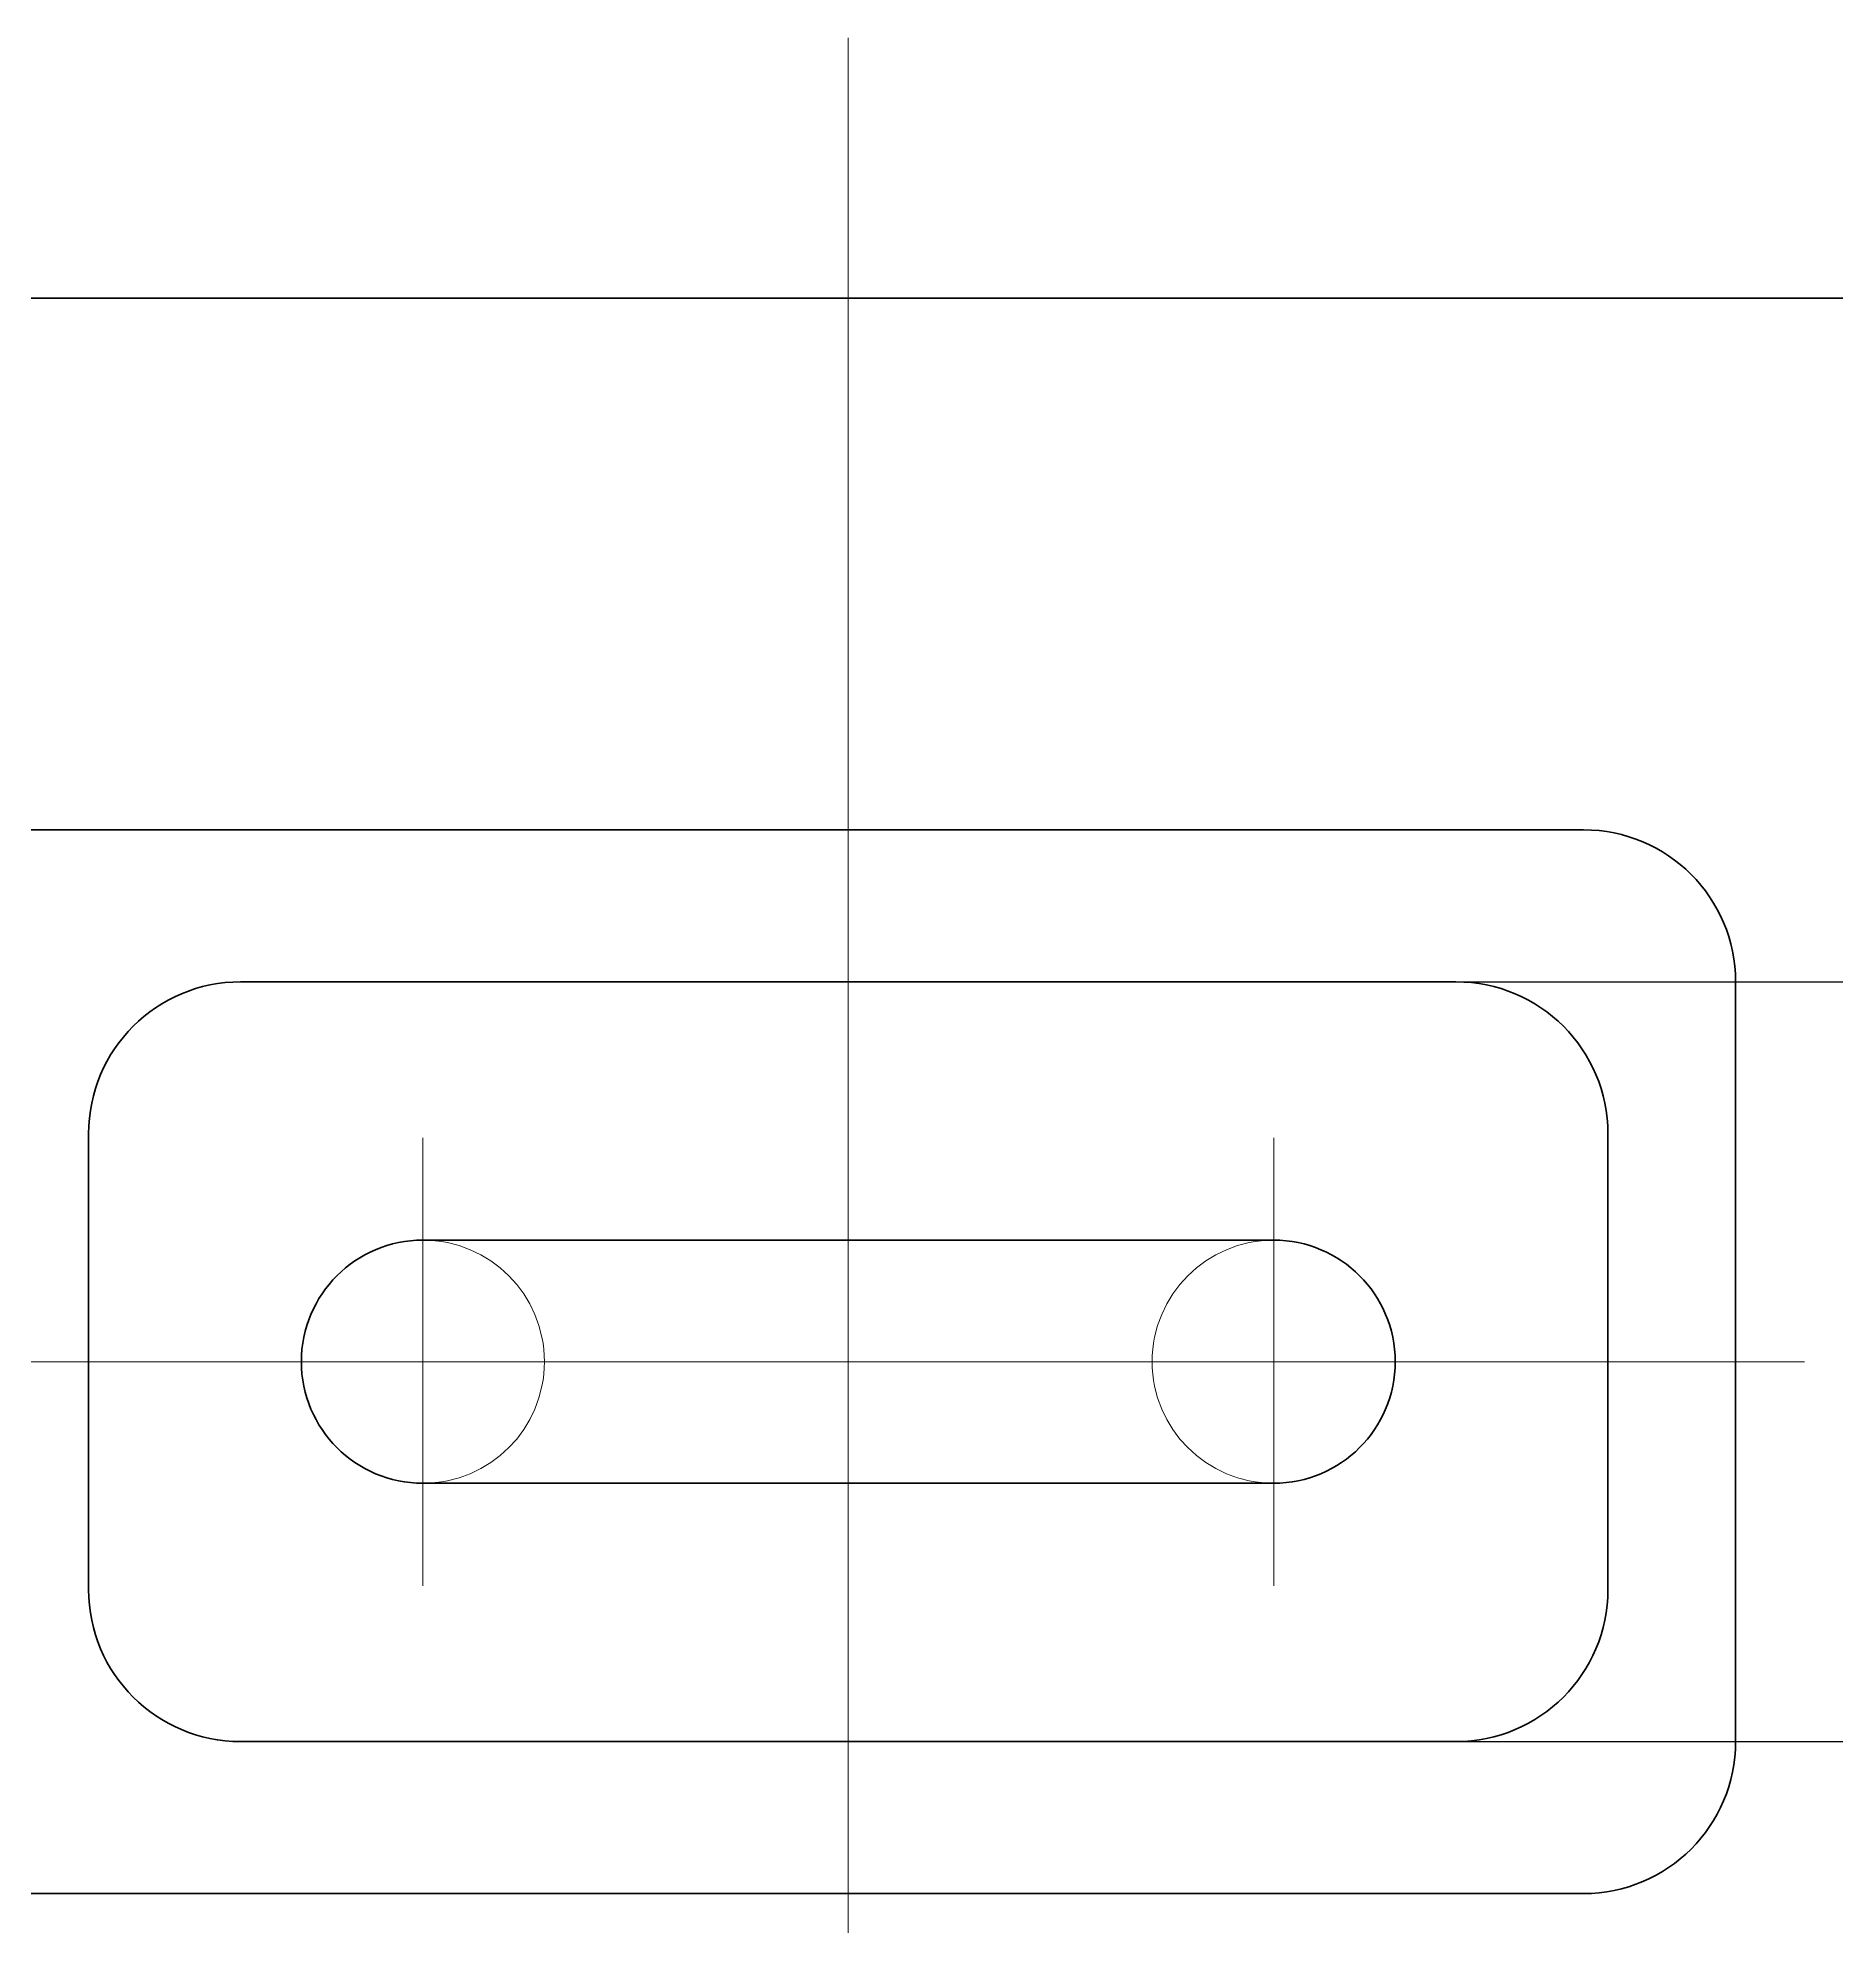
# Model space of a CAD drawing. Header units: millimetres. Extents: x 52110 to 400893, y -153728 to 31997.
# Drawn here: x 52236.6 to 52354.9, y -71947.4 to -71823.1 of the extents above; entities that cross this region are included whole.
import ezdxf

# ---------------------------------------------------------------- set-up
doc = ezdxf.new("R2010")
doc.units = ezdxf.units.MM
doc.header["$LTSCALE"] = 500
doc.linetypes.add('CENTER', pattern=[2, 1.25, -0.25, 0.25, -0.25])
doc.linetypes.add('DASHED2', pattern=[0.375, 0.25, -0.125])
for name, color, linetype, lineweight in [('BIAOZHU', 3, 'Continuous', 25), ('SHI', 7, 'Continuous', 40), ('XU', 6, 'DASHED2', 20), ('ZHONG', 1, 'CENTER', 20)]:
    doc.layers.add(name, color=color, linetype=linetype, lineweight=lineweight)
doc.dimstyles.get("Standard").update_dxf_attribs({"dimtxt": 0.18, "dimasz": 0.18, "dimexe": 0.18, "dimexo": 0.0625, "dimgap": 0.09, "dimtad": 0, "dimtih": 1, "dimtoh": 1, "dimdec": 4, "dimzin": 0, "dimdsep": 46, "dimtxsty": 'Standard', "dimcen": 0.09, "dimadec": 0, "dimazin": 0, "dimtfac": 1, "dimtdec": 4, "dimtofl": 0, "dimtmove": 0, "dimatfit": 3, "dimfxl": 0, "dimtolj": 1, "dimtzin": 0, "dimarcsym": 0})

# ---------------------------------------------------------------- blocks, each defined once
blk = doc.blocks.new('*D1066')
at = {"layer": 'BIAOZHU', "color": 0, "lineweight": -2}
for p, q in [((52329.98, -71885.22), (52388.52, -71885.22)), ((52388.34, -71885.4), (52388.34, -71910.04)), ((52388.34, -71935.04), (52388.34, -71910.4)), ((52329.98, -71935.22), (52388.52, -71935.22))]:
    blk.add_line(p, q, dxfattribs=at)
at = {"layer": 'BIAOZHU', "color": 0}
for points in [[(52388.31, -71885.4), (52388.37, -71885.4), (52388.34, -71885.22)], [(52388.31, -71935.04), (52388.37, -71935.04), (52388.34, -71935.22)]]:
    blk.add_solid(points, dxfattribs=at)
at = {"layer": 'Defpoints', "color": 0}
for p in [(52329.92, -71885.22), (52329.92, -71935.22), (52388.34, -71935.22)]:
    blk.add_point(p, dxfattribs=at)
at = {"layer": 'BIAOZHU', "color": 0, "insert": (52388.34, -71910.22), "char_height": 0.18, "attachment_point": 5}
blk.add_mtext('\\A1;50.0000', dxfattribs=at)

msp = doc.modelspace()

# ---------------------------------------------------------------- linework, layer by layer
at = {"layer": 'SHI'}
for p, q in [((52155.64873, -71840.21652), (52685.72549, -71840.21652)), ((52230.3787, -71875.21652), (52338.32467, -71875.21652)), ((52249.92074, -71885.21652), (52329.92074, -71885.21652)), ((52348.32467, -71885.21652), (52348.32467, -71935.21652)), ((52239.92074, -71895.21652), (52239.92074, -71925.21652)), ((52339.92074, -71895.21652), (52339.92074, -71925.21652)), ((52261.92074, -71902.21652), (52317.92074, -71902.21652)), ((52317.92074, -71918.21652), (52261.92074, -71918.21652)), ((52249.92074, -71935.21652), (52329.92074, -71935.21652)), ((52230.3787, -71945.21652), (52338.32467, -71945.21652))]:
    msp.add_line(p, q, dxfattribs=at)
for centre, radius, start, end in [((52338.32467, -71885.21652), 10, 0, 90), ((52249.92074, -71895.21652), 10, 90, 180), ((52329.92074, -71895.21652), 10, 0, 90), ((52261.92074, -71910.21652), 8, 90, 270), ((52317.92074, -71910.21652), 8, 270, 90), ((52249.92074, -71925.21652), 10, 180, 270), ((52329.92074, -71925.21652), 10, 270, 0), ((52338.32467, -71935.21652), 10, 270, 0)]:
    msp.add_arc(centre, radius, start, end, dxfattribs=at)
at = {"layer": 'XU'}
for centre, start, end in [((52261.92074, -71910.21652), 270, 90), ((52317.92074, -71910.21652), 90, 270)]:
    msp.add_arc(centre, 8, start, end, dxfattribs=at)
at = {"layer": 'ZHONG'}
for p, q in [((52289.92074, -71823.09005), (52289.92074, -71966.65197)), ((52289.92074, -71856.99779), (52289.92074, -71986.59972)), ((52261.92074, -71924.95889), (52261.92074, -71895.47415)), ((52317.92074, -71924.95889), (52317.92074, -71895.47415)), ((52155.64873, -71910.21652), (52352.86627, -71910.21652))]:
    msp.add_line(p, q, dxfattribs=at)

# ---------------------------------------------------------------- dimensions: what is measured, and where the dimension line sits
at = {"layer": 'BIAOZHU'}
dim = msp.add_linear_dim(base=(52388.34129, -71935.21652), p1=(52329.92074, -71885.21652), p2=(52329.92074, -71935.21652), angle=90, dimstyle='Standard', dxfattribs=at)
dim.commit()
dim.dimension.update_dxf_attribs({"geometry": '*D1066', "text_midpoint": (52388.34129, -71910.21652)})

doc.saveas('drawing.dxf')
